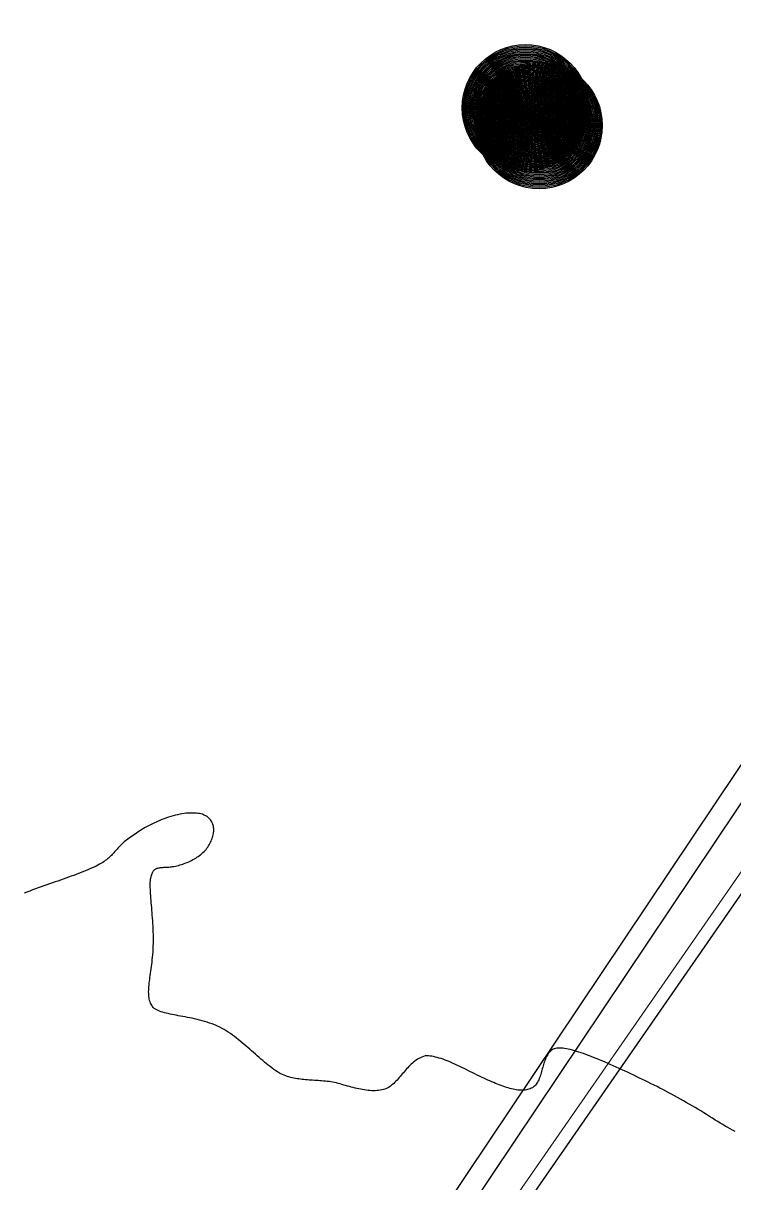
# Model space of a CAD drawing. Header units: metres. Extents: x 507649 to 508899, y 6966965 to 6967377.
# Drawn here: x 507931.218 to 507932.903, y 6967155.139 to 6967157.888 of the extents above; entities that cross this region are included whole.
import ezdxf

# ---------------------------------------------------------------- set-up
doc = ezdxf.new("R2010")
doc.units = ezdxf.units.M
doc.header["$PDMODE"] = 1
doc.layers.add('A-FLOR', color=252, linetype='Continuous', lineweight=5)
for name, color, linetype in [('C_TEXT_2.5', 7, 'Continuous'), ('mga2020ROAD_KERB_BACK', 252, 'Continuous'), ('mga2020ROAD_KERB_LIP', 252, 'Continuous'), ('mga2020VEG_TREE', 252, 'Continuous'), ('ROAD_KERB_BACK', 252, 'Continuous'), ('VEG_TREE', 252, 'Continuous')]:
    doc.layers.add(name, color=color, linetype=linetype)

# ---------------------------------------------------------------- blocks, each defined once
blk = doc.blocks.new('BAC V TREE')
for p, q in [((-0.3804, 0.7183), (-0.4161, 0.6991)), ((-0.3435, 0.7359), (-0.3804, 0.7183)), ((-0.3055, 0.7517), (-0.3435, 0.7359)), ((-0.2662, 0.7659), (-0.3055, 0.7517)), ((-0.2258, 0.7783), (-0.2662, 0.7659)), ((-0.1844, 0.7889), (-0.2258, 0.7783)), ((-0.1419, 0.7977), (-0.1844, 0.7889)), ((-0.0984, 0.8046), (-0.1419, 0.7977)), ((-0.054, 0.8095), (-0.0984, 0.8046)), ((-0.0086, 0.8125), (-0.054, 0.8095)), ((0.0377, 0.8134), (-0.0086, 0.8125)), ((0.077, 0.8104), (0.0377, 0.8134)), ((0.116, 0.8054), (0.077, 0.8104)), ((0.1545, 0.7984), (0.116, 0.8054)), ((0.1926, 0.7896), (0.1545, 0.7984)), ((0.2302, 0.7789), (0.1926, 0.7896)), ((0.2672, 0.7664), (0.2302, 0.7789)), ((0.3035, 0.7522), (0.2672, 0.7664)), ((0.3391, 0.7362), (0.3035, 0.7522)), ((0.3739, 0.7186), (0.3391, 0.7362)), ((0.4078, 0.6994), (0.3739, 0.7186)), ((-0.6021, 0.5527), (-0.6281, 0.5235)), ((-0.5746, 0.5806), (-0.6021, 0.5527)), ((-0.5457, 0.6072), (-0.5746, 0.5806)), ((-0.5153, 0.6324), (-0.5457, 0.6072)), ((-0.4836, 0.6561), (-0.5153, 0.6324)), ((-0.4505, 0.6784), (-0.4836, 0.6561)), ((-0.4161, 0.6991), (-0.4505, 0.6784)), ((0.4409, 0.6786), (0.4078, 0.6994)), ((0.4729, 0.6563), (0.4409, 0.6786)), ((0.5039, 0.6326), (0.4729, 0.6563)), ((0.5338, 0.6073), (0.5039, 0.6326)), ((0.5626, 0.5807), (0.5338, 0.6073)), ((0.59, 0.5528), (0.5626, 0.5807)), ((0.6162, 0.5235), (0.59, 0.5528)), ((-0.7342, 0.3594), (-0.7504, 0.3233)), ((-0.7163, 0.3944), (-0.7342, 0.3594)), ((-0.6966, 0.4284), (-0.7163, 0.3944)), ((-0.6754, 0.4613), (-0.6966, 0.4284)), ((-0.6525, 0.493), (-0.6754, 0.4613)), ((-0.6281, 0.5235), (-0.6525, 0.493)), ((0.641, 0.493), (0.6162, 0.5235)), ((0.6644, 0.4613), (0.641, 0.493)), ((0.6863, 0.4285), (0.6644, 0.4613)), ((0.7066, 0.3945), (0.6863, 0.4285)), ((0.7253, 0.3594), (0.7066, 0.3945)), ((0.7423, 0.3233), (0.7253, 0.3594)), ((-0.7882, 0.2093), (-0.7971, 0.1696)), ((-0.7774, 0.2482), (-0.7882, 0.2093)), ((-0.7648, 0.2862), (-0.7774, 0.2482)), ((-0.7504, 0.3233), (-0.7648, 0.2862)), ((0.7575, 0.2863), (0.7423, 0.3233)), ((0.7709, 0.2482), (0.7575, 0.2863)), ((0.7824, 0.2093), (0.7709, 0.2482)), ((0.792, 0.1696), (0.7824, 0.2093)), ((-0.8092, 0.0878), (-0.8123, 0.0457)), ((-0.8123, 0.0457), (-0.8113, -0.0008)), ((-0.8041, 0.1291), (-0.8092, 0.0878)), ((-0.7971, 0.1696), (-0.8041, 0.1291)), ((0.7996, 0.1291), (0.792, 0.1696)), ((0.805, 0.0878), (0.7996, 0.1291)), ((0.8084, 0.0457), (0.805, 0.0878)), ((0.8095, 0.0031), (0.8084, 0.0457)), ((-0.8113, -0.0008), (-0.8084, -0.0465)), ((-0.8084, -0.0465), (-0.8034, -0.0912)), ((-0.8034, -0.0912), (-0.7965, -0.1349)), ((-0.7965, -0.1349), (-0.7878, -0.1776)), ((0.7823, -0.2032), (0.7919, -0.1635)), ((0.7919, -0.1635), (0.7995, -0.1229)), ((0.7995, -0.1229), (0.805, -0.0816)), ((0.805, -0.0816), (0.8084, -0.0396)), ((-0.7878, -0.1776), (-0.7771, -0.2192)), ((-0.7771, -0.2192), (-0.7647, -0.2598)), ((-0.7647, -0.2598), (-0.7506, -0.2992)), ((-0.7506, -0.2992), (-0.7347, -0.3374)), ((-0.7347, -0.3374), (-0.7171, -0.3745)), ((0.7053, -0.3883), (0.7243, -0.3533)), ((0.7243, -0.3533), (0.7416, -0.3172)), ((0.7416, -0.3172), (0.757, -0.2801)), ((0.757, -0.2801), (0.7706, -0.2421)), ((0.7706, -0.2421), (0.7823, -0.2032)), ((-0.7171, -0.3745), (-0.698, -0.4103)), ((-0.698, -0.4103), (-0.6772, -0.4448)), ((-0.6772, -0.4448), (-0.655, -0.478)), ((-0.655, -0.478), (-0.6312, -0.5098)), ((-0.6312, -0.5098), (-0.606, -0.5403)), ((0.5856, -0.5466), (0.6126, -0.5173)), ((0.6126, -0.5173), (0.6382, -0.4868)), ((0.6382, -0.4868), (0.6621, -0.4551)), ((0.6621, -0.4551), (0.6845, -0.4223)), ((0.6845, -0.4223), (0.7053, -0.3883)), ((-0.606, -0.5403), (-0.5794, -0.5693)), ((-0.5794, -0.5693), (-0.5515, -0.5968)), ((-0.5515, -0.5968), (-0.5223, -0.6229)), ((-0.5223, -0.6229), (-0.4918, -0.6474)), ((-0.4918, -0.6474), (-0.4601, -0.6703)), ((-0.4601, -0.6703), (-0.4272, -0.6916)), ((-0.4272, -0.6916), (-0.3933, -0.7112)), ((0.36, -0.7122), (0.3958, -0.693)), ((0.3958, -0.693), (0.4305, -0.6723)), ((0.4305, -0.6723), (0.464, -0.65)), ((0.464, -0.65), (0.4963, -0.6262)), ((0.4963, -0.6262), (0.5274, -0.6011)), ((0.5274, -0.6011), (0.5572, -0.5745)), ((0.5572, -0.5745), (0.5856, -0.5466)), ((-0.3933, -0.7112), (-0.3582, -0.7292)), ((-0.3582, -0.7292), (-0.3221, -0.7454)), ((-0.3221, -0.7454), (-0.2851, -0.7598)), ((-0.2851, -0.7598), (-0.2471, -0.7725)), ((-0.2471, -0.7725), (-0.2082, -0.7833)), ((-0.2082, -0.7833), (-0.1684, -0.7922)), ((-0.1684, -0.7922), (-0.1279, -0.7992)), ((-0.1279, -0.7992), (-0.0866, -0.8042)), ((-0.0866, -0.8042), (-0.0446, -0.8073)), ((-0.0446, -0.8073), (-0.0011, -0.8064)), ((-0.0011, -0.8064), (0.0418, -0.8034)), ((0.0418, -0.8034), (0.0842, -0.7985)), ((0.0842, -0.7985), (0.1259, -0.7916)), ((0.1259, -0.7916), (0.167, -0.7828)), ((0.167, -0.7828), (0.2073, -0.7722)), ((0.2073, -0.7722), (0.2468, -0.7598)), ((0.2468, -0.7598), (0.2855, -0.7456)), ((0.2855, -0.7456), (0.3232, -0.7297)), ((0.3232, -0.7297), (0.36, -0.7122)), ((-5.3076, -10.7795), (-5.3416, -10.7876)), ((-5.2738, -10.7724), (-5.3076, -10.7795)), ((-5.2404, -10.7663), (-5.2738, -10.7724)), ((-5.2073, -10.7614), (-5.2404, -10.7663)), ((-5.1747, -10.7576), (-5.2073, -10.7614)), ((-5.1426, -10.7549), (-5.1747, -10.7576)), ((-5.1111, -10.7535), (-5.1426, -10.7549)), ((-5.0802, -10.7535), (-5.1111, -10.7535)), ((-5.0501, -10.7547), (-5.0802, -10.7535)), ((-5.0208, -10.7574), (-5.0501, -10.7547)), ((-4.9962, -10.7595), (-5.0208, -10.7574)), ((-4.9728, -10.7629), (-4.9962, -10.7595)), ((-4.9506, -10.7677), (-4.9728, -10.7629)), ((-4.9297, -10.7736), (-4.9506, -10.7677)), ((-4.91, -10.7807), (-4.9297, -10.7736)), ((-4.8915, -10.789), (-4.91, -10.7807)), ((-5.7708, -10.9585), (-5.8003, -10.975)), ((-5.7405, -10.9424), (-5.7708, -10.9585)), ((-5.7094, -10.9265), (-5.7405, -10.9424)), ((-5.6778, -10.911), (-5.7094, -10.9265)), ((-5.6455, -10.896), (-5.6778, -10.911)), ((-5.6128, -10.8814), (-5.6455, -10.896)), ((-5.5796, -10.8673), (-5.6128, -10.8814)), ((-5.5461, -10.8538), (-5.5796, -10.8673)), ((-5.5123, -10.8409), (-5.5461, -10.8538)), ((-5.4783, -10.8286), (-5.5123, -10.8409)), ((-5.4441, -10.8172), (-5.4783, -10.8286)), ((-5.4099, -10.8064), (-5.4441, -10.8172)), ((-5.3757, -10.7966), (-5.4099, -10.8064)), ((-5.3416, -10.7876), (-5.3757, -10.7966)), ((-4.8742, -10.7983), (-4.8915, -10.789)), ((-4.8581, -10.8086), (-4.8742, -10.7983)), ((-4.8432, -10.8199), (-4.8581, -10.8086)), ((-4.8295, -10.8321), (-4.8432, -10.8199)), ((-4.8169, -10.8451), (-4.8295, -10.8321)), ((-4.8056, -10.859), (-4.8169, -10.8451)), ((-4.7954, -10.8735), (-4.8056, -10.859)), ((-4.7864, -10.8888), (-4.7954, -10.8735)), ((-4.7785, -10.9046), (-4.7864, -10.8888)), ((-4.7718, -10.9211), (-4.7785, -10.9046)), ((-4.7663, -10.938), (-4.7718, -10.9211)), ((-4.7619, -10.9555), (-4.7663, -10.938)), ((-4.7586, -10.9733), (-4.7619, -10.9555)), ((-6.0472, -11.1367), (-6.0673, -11.1512)), ((-6.0257, -11.1222), (-6.0472, -11.1367)), ((-6.0029, -11.1075), (-6.0257, -11.1222)), ((-5.9786, -11.0928), (-6.0029, -11.1075)), ((-5.9566, -11.076), (-5.9786, -11.0928)), ((-5.9334, -11.0591), (-5.9566, -11.076)), ((-5.9089, -11.0422), (-5.9334, -11.0591)), ((-5.8833, -11.0252), (-5.9089, -11.0422)), ((-5.8566, -11.0084), (-5.8833, -11.0252)), ((-5.8289, -10.9916), (-5.8566, -11.0084)), ((-5.8003, -10.975), (-5.8289, -10.9916)), ((-4.78, -11.1434), (-4.7732, -11.1243)), ((-4.7732, -11.1243), (-4.7675, -11.1051)), ((-4.7675, -11.1051), (-4.7628, -11.086)), ((-4.7628, -11.086), (-4.7593, -11.0668)), ((-4.7593, -11.0668), (-4.757, -11.0477)), ((-4.7565, -10.9915), (-4.7586, -10.9733)), ((-4.757, -11.0477), (-4.7557, -11.0288)), ((-4.7555, -11.01), (-4.7565, -10.9915)), ((-4.7557, -11.0288), (-4.7555, -11.01)), ((-6.2314, -11.3054), (-6.2435, -11.319)), ((-6.2191, -11.2917), (-6.2314, -11.3054)), ((-6.2066, -11.2779), (-6.2191, -11.2917)), ((-6.1938, -11.2641), (-6.2066, -11.2779)), ((-6.1805, -11.2503), (-6.1938, -11.2641)), ((-6.1667, -11.2363), (-6.1805, -11.2503)), ((-6.1522, -11.2223), (-6.1667, -11.2363)), ((-6.1371, -11.2083), (-6.1522, -11.2223)), ((-6.1211, -11.1941), (-6.1371, -11.2083)), ((-6.1042, -11.1799), (-6.1211, -11.1941)), ((-6.0863, -11.1656), (-6.1042, -11.1799)), ((-6.0673, -11.1512), (-6.0863, -11.1656)), ((-4.8882, -11.325), (-4.8736, -11.3084)), ((-4.8736, -11.3084), (-4.8599, -11.2914)), ((-4.8599, -11.2914), (-4.8472, -11.2739)), ((-4.8472, -11.2739), (-4.8355, -11.256)), ((-4.8355, -11.256), (-4.8249, -11.2376)), ((-4.8249, -11.2376), (-4.8153, -11.2188)), ((-4.8153, -11.2188), (-4.8069, -11.1996)), ((-4.8069, -11.1996), (-4.7968, -11.1811)), ((-4.7968, -11.1811), (-4.7879, -11.1623)), ((-4.7879, -11.1623), (-4.78, -11.1434)), ((-6.4296, -11.4931), (-6.4495, -11.5063)), ((-6.411, -11.4798), (-6.4296, -11.4931)), ((-6.3934, -11.4666), (-6.411, -11.4798)), ((-6.3767, -11.4533), (-6.3934, -11.4666)), ((-6.361, -11.44), (-6.3767, -11.4533)), ((-6.3461, -11.4267), (-6.361, -11.44)), ((-6.3318, -11.4133), (-6.3461, -11.4267)), ((-6.3181, -11.4), (-6.3318, -11.4133)), ((-6.305, -11.3866), (-6.3181, -11.4)), ((-6.2922, -11.3731), (-6.305, -11.3866)), ((-6.2798, -11.3597), (-6.2922, -11.3731)), ((-6.2676, -11.3462), (-6.2798, -11.3597)), ((-6.2555, -11.3326), (-6.2676, -11.3462)), ((-6.2435, -11.319), (-6.2555, -11.3326)), ((-5.1378, -11.4964), (-5.1159, -11.4863)), ((-5.1159, -11.4863), (-5.0942, -11.4756)), ((-5.0942, -11.4756), (-5.0729, -11.4645)), ((-5.0729, -11.4645), (-5.0519, -11.4528)), ((-5.0519, -11.4528), (-5.0314, -11.4405)), ((-5.0314, -11.4405), (-5.0114, -11.4278)), ((-5.0114, -11.4278), (-4.9918, -11.4146)), ((-4.9918, -11.4146), (-4.9728, -11.4009)), ((-4.9728, -11.4009), (-4.9545, -11.3866)), ((-4.9545, -11.3866), (-4.9368, -11.3719)), ((-4.9368, -11.3719), (-4.9198, -11.3568)), ((-4.9198, -11.3568), (-4.9036, -11.3411)), ((-4.9036, -11.3411), (-4.8882, -11.325)), ((-6.781, -11.6618), (-6.8174, -11.676)), ((-6.7453, -11.6477), (-6.781, -11.6618)), ((-6.7106, -11.6336), (-6.7453, -11.6477)), ((-6.6769, -11.6194), (-6.7106, -11.6336)), ((-6.6441, -11.6053), (-6.6769, -11.6194)), ((-6.6123, -11.5911), (-6.6441, -11.6053)), ((-6.5816, -11.5769), (-6.6123, -11.5911)), ((-6.552, -11.5626), (-6.5816, -11.5769)), ((-6.5236, -11.5483), (-6.552, -11.5626)), ((-6.4965, -11.534), (-6.5236, -11.5483)), ((-6.4706, -11.5195), (-6.4965, -11.534)), ((-6.4495, -11.5063), (-6.4706, -11.5195)), ((-5.6968, -11.6768), (-5.6909, -11.6637)), ((-5.6909, -11.6637), (-5.6846, -11.6518)), ((-5.6846, -11.6518), (-5.6779, -11.6413)), ((-5.6779, -11.6413), (-5.6707, -11.6319)), ((-5.6707, -11.6319), (-5.663, -11.6236)), ((-5.663, -11.6236), (-5.6549, -11.6163)), ((-5.6549, -11.6163), (-5.6463, -11.61)), ((-5.6463, -11.61), (-5.6372, -11.6045)), ((-5.6372, -11.6045), (-5.6276, -11.5999)), ((-5.6276, -11.5999), (-5.6176, -11.5959)), ((-5.6176, -11.5959), (-5.607, -11.5927)), ((-5.607, -11.5927), (-5.5959, -11.59)), ((-5.5959, -11.59), (-5.5843, -11.5878)), ((-5.5843, -11.5878), (-5.5722, -11.586)), ((-5.5722, -11.586), (-5.5596, -11.5846)), ((-5.5596, -11.5846), (-5.5464, -11.5835)), ((-5.5464, -11.5835), (-5.5327, -11.5826)), ((-5.5327, -11.5826), (-5.5184, -11.5818)), ((-5.5184, -11.5818), (-5.5036, -11.581)), ((-5.5036, -11.581), (-5.4882, -11.5803)), ((-5.4882, -11.5803), (-5.4723, -11.5794)), ((-5.4723, -11.5794), (-5.4557, -11.5784)), ((-5.4557, -11.5784), (-5.4386, -11.5771)), ((-5.4386, -11.5771), (-5.4209, -11.5755)), ((-5.4209, -11.5755), (-5.4026, -11.5735)), ((-5.4026, -11.5735), (-5.3836, -11.5711)), ((-5.3836, -11.5711), (-5.3618, -11.5672)), ((-5.3618, -11.5672), (-5.3398, -11.5627)), ((-5.3398, -11.5627), (-5.3175, -11.5576)), ((-5.3175, -11.5576), (-5.2951, -11.5519)), ((-5.2951, -11.5519), (-5.2725, -11.5457)), ((-5.2725, -11.5457), (-5.2499, -11.5389)), ((-5.2499, -11.5389), (-5.2273, -11.5315)), ((-5.2273, -11.5315), (-5.2048, -11.5236)), ((-5.2048, -11.5236), (-5.1823, -11.5151)), ((-5.1823, -11.5151), (-5.16, -11.506)), ((-5.16, -11.506), (-5.1378, -11.4964)), ((-7.2601, -11.8349), (-7.3029, -11.8498)), ((-7.2175, -11.82), (-7.2601, -11.8349)), ((-7.1753, -11.8053), (-7.2175, -11.82)), ((-7.1335, -11.7906), (-7.1753, -11.8053)), ((-7.092, -11.7761), (-7.1335, -11.7906)), ((-7.051, -11.7616), (-7.092, -11.7761)), ((-7.0105, -11.7472), (-7.051, -11.7616)), ((-6.9706, -11.7329), (-7.0105, -11.7472)), ((-6.9313, -11.7186), (-6.9706, -11.7329)), ((-6.8926, -11.7043), (-6.9313, -11.7186)), ((-6.8546, -11.6901), (-6.8926, -11.7043)), ((-6.8174, -11.676), (-6.8546, -11.6901)), ((-5.7242, -11.8631), (-5.7241, -11.8364)), ((-5.7241, -11.8364), (-5.7233, -11.8111)), ((-5.7233, -11.8111), (-5.7219, -11.7874)), ((-5.7219, -11.7874), (-5.7198, -11.7651)), ((-5.7198, -11.7651), (-5.716, -11.7442)), ((-5.716, -11.7442), (-5.7118, -11.725)), ((-5.7118, -11.725), (-5.7072, -11.7074)), ((-5.7072, -11.7074), (-5.7022, -11.6914)), ((-5.7022, -11.6914), (-5.6968, -11.6768)), ((-7.6061, -11.9587), (-7.6494, -11.9749)), ((-7.5627, -11.9427), (-7.6061, -11.9587)), ((-7.5193, -11.9268), (-7.5627, -11.9427)), ((-7.4759, -11.9111), (-7.5193, -11.9268)), ((-7.4325, -11.8956), (-7.4759, -11.9111)), ((-7.3891, -11.8802), (-7.4325, -11.8956)), ((-7.3459, -11.8649), (-7.3891, -11.8802)), ((-7.3029, -11.8498), (-7.3459, -11.8649)), ((-5.7237, -11.8912), (-5.7242, -11.8631)), ((-5.7228, -11.9206), (-5.7237, -11.8912)), ((-5.7214, -11.9512), (-5.7228, -11.9206)), ((-5.7195, -11.983), (-5.7214, -11.9512)), ((-5.7173, -12.016), (-5.7195, -11.983)), ((-5.7149, -12.05), (-5.7173, -12.016)), ((-5.7121, -12.0851), (-5.7149, -12.05)), ((-5.7092, -12.1211), (-5.7121, -12.0851)), ((-5.7061, -12.1581), (-5.7092, -12.1211)), ((-5.7029, -12.1958), (-5.7061, -12.1581)), ((-5.6997, -12.2344), (-5.7029, -12.1958)), ((-5.6965, -12.2737), (-5.6997, -12.2344)), ((-5.6933, -12.3137), (-5.6965, -12.2737)), ((-5.6903, -12.3543), (-5.6933, -12.3137)), ((-5.6874, -12.3955), (-5.6903, -12.3543)), ((-5.6848, -12.4372), (-5.6874, -12.3955)), ((-5.6824, -12.4793), (-5.6848, -12.4372)), ((-5.6804, -12.5218), (-5.6824, -12.4793)), ((-5.6787, -12.5647), (-5.6804, -12.5218)), ((-5.6774, -12.6078), (-5.6787, -12.5647)), ((-5.6767, -12.6511), (-5.6774, -12.6078)), ((-5.6768, -12.7383), (-5.6764, -12.6947)), ((-5.6764, -12.6947), (-5.6767, -12.6511)), ((-5.6851, -12.9126), (-5.6819, -12.8691)), ((-5.6819, -12.8691), (-5.6795, -12.8256)), ((-5.6795, -12.8256), (-5.6778, -12.7819)), ((-5.6778, -12.7819), (-5.6768, -12.7383)), ((-5.7067, -13.0966), (-5.702, -13.0615)), ((-5.702, -13.0615), (-5.6975, -13.0255)), ((-5.6975, -13.0255), (-5.6931, -12.9887)), ((-5.6931, -12.9887), (-5.689, -12.951)), ((-5.689, -12.951), (-5.6851, -12.9126)), ((-5.7334, -13.2907), (-5.7294, -13.2604)), ((-5.7294, -13.2604), (-5.7251, -13.2292)), ((-5.7251, -13.2292), (-5.7207, -13.1973)), ((-5.7207, -13.1973), (-5.7161, -13.1646)), ((-5.7161, -13.1646), (-5.7114, -13.131)), ((-5.7114, -13.131), (-5.7067, -13.0966)), ((-5.7485, -13.456), (-5.7474, -13.4304)), ((-5.7474, -13.4304), (-5.7456, -13.4041)), ((-5.7456, -13.4041), (-5.7433, -13.3769)), ((-5.7433, -13.3769), (-5.7404, -13.349)), ((-5.7404, -13.349), (-5.7371, -13.3202)), ((-5.7371, -13.3202), (-5.7334, -13.2907)), ((-5.749, -13.4808), (-5.7485, -13.456)), ((-5.7487, -13.5048), (-5.749, -13.4808)), ((-5.7476, -13.528), (-5.7487, -13.5048)), ((-5.7456, -13.5505), (-5.7476, -13.528)), ((-5.7427, -13.5722), (-5.7456, -13.5505)), ((-5.7388, -13.5931), (-5.7427, -13.5722)), ((-5.7339, -13.6132), (-5.7388, -13.5931)), ((-5.7278, -13.6326), (-5.7339, -13.6132)), ((-5.7205, -13.6512), (-5.7278, -13.6326)), ((-5.712, -13.669), (-5.7205, -13.6512)), ((-5.7022, -13.6861), (-5.712, -13.669)), ((-5.691, -13.7024), (-5.7022, -13.6861)), ((-5.6784, -13.7179), (-5.691, -13.7024)), ((-5.6644, -13.7327), (-5.6784, -13.7179)), ((-5.6457, -13.7445), (-5.6644, -13.7327)), ((-5.6257, -13.7554), (-5.6457, -13.7445)), ((-5.6044, -13.7654), (-5.6257, -13.7554)), ((-5.5818, -13.7748), (-5.6044, -13.7654)), ((-5.558, -13.7834), (-5.5818, -13.7748)), ((-5.533, -13.7915), (-5.558, -13.7834)), ((-5.5069, -13.7991), (-5.533, -13.7915)), ((-5.4797, -13.8062), (-5.5069, -13.7991)), ((-5.4515, -13.813), (-5.4797, -13.8062)), ((-5.4223, -13.8194), (-5.4515, -13.813)), ((-5.3921, -13.8257), (-5.4223, -13.8194)), ((-5.3611, -13.8318), (-5.3921, -13.8257)), ((-5.3292, -13.8378), (-5.3611, -13.8318)), ((-5.2965, -13.8439), (-5.3292, -13.8378)), ((-5.263, -13.85), (-5.2965, -13.8439)), ((-5.2288, -13.8563), (-5.263, -13.85)), ((-5.1939, -13.8628), (-5.2288, -13.8563)), ((-5.1584, -13.8696), (-5.1939, -13.8628)), ((-5.1224, -13.8768), (-5.1584, -13.8696)), ((-5.0858, -13.8844), (-5.1224, -13.8768)), ((-5.0487, -13.8926), (-5.0858, -13.8844)), ((-5.0111, -13.9013), (-5.0487, -13.8926)), ((-4.9732, -13.9107), (-5.0111, -13.9013)), ((-4.9349, -13.9209), (-4.9732, -13.9107)), ((-4.8963, -13.9319), (-4.9349, -13.9209)), ((-4.8575, -13.9438), (-4.8963, -13.9319)), ((-4.8184, -13.9566), (-4.8575, -13.9438)), ((-4.7792, -13.9706), (-4.8184, -13.9566)), ((-4.7399, -13.9856), (-4.7792, -13.9706)), ((-4.7004, -14.0018), (-4.7399, -13.9856)), ((-4.661, -14.0193), (-4.7004, -14.0018)), ((-4.6285, -14.0373), (-4.661, -14.0193)), ((-4.5964, -14.0562), (-4.6285, -14.0373)), ((-4.5647, -14.076), (-4.5964, -14.0562)), ((-4.5333, -14.0965), (-4.5647, -14.076)), ((-4.5022, -14.1178), (-4.5333, -14.0965)), ((-4.4715, -14.1397), (-4.5022, -14.1178)), ((-4.441, -14.1623), (-4.4715, -14.1397)), ((-4.4108, -14.1853), (-4.441, -14.1623)), ((-4.3809, -14.2089), (-4.4108, -14.1853)), ((-4.3512, -14.2328), (-4.3809, -14.2089)), ((-4.3218, -14.2571), (-4.3512, -14.2328)), ((-4.2925, -14.2817), (-4.3218, -14.2571)), ((-4.2635, -14.3065), (-4.2925, -14.2817)), ((-4.2346, -14.3315), (-4.2635, -14.3065)), ((-4.2059, -14.3566), (-4.2346, -14.3315)), ((-4.1773, -14.3817), (-4.2059, -14.3566)), ((-4.1488, -14.4068), (-4.1773, -14.3817)), ((-4.1204, -14.4318), (-4.1488, -14.4068)), ((-4.0922, -14.4566), (-4.1204, -14.4318)), ((-4.0639, -14.4813), (-4.0922, -14.4566)), ((-4.0358, -14.5056), (-4.0639, -14.4813)), ((-1.6248, -14.4963), (-1.6463, -14.5087)), ((-1.6025, -14.4849), (-1.6248, -14.4963)), ((-1.5794, -14.4748), (-1.6025, -14.4849)), ((-1.5554, -14.4659), (-1.5794, -14.4748)), ((-1.5306, -14.4583), (-1.5554, -14.4659)), ((-1.5062, -14.4574), (-1.5306, -14.4583)), ((-1.4811, -14.458), (-1.5062, -14.4574)), ((-1.4552, -14.4601), (-1.4811, -14.458)), ((-1.4287, -14.4635), (-1.4552, -14.4601)), ((-1.4015, -14.4683), (-1.4287, -14.4635)), ((-1.3737, -14.4743), (-1.4015, -14.4683)), ((-1.3453, -14.4814), (-1.3737, -14.4743)), ((-1.3163, -14.4897), (-1.3453, -14.4814)), ((-1.2868, -14.499), (-1.3163, -14.4897)), ((-1.2568, -14.5093), (-1.2868, -14.499)), ((0.3119, -14.4868), (0.3037, -14.5061)), ((0.3206, -14.4683), (0.3119, -14.4868)), ((0.3301, -14.4506), (0.3206, -14.4683)), ((0.3402, -14.4338), (0.3301, -14.4506)), ((0.3512, -14.418), (0.3402, -14.4338)), ((0.3631, -14.4033), (0.3512, -14.418)), ((0.376, -14.3898), (0.3631, -14.4033)), ((0.3899, -14.3775), (0.376, -14.3898)), ((0.405, -14.3665), (0.3899, -14.3775)), ((0.4212, -14.3571), (0.405, -14.3665)), ((0.4387, -14.3491), (0.4212, -14.3571)), ((0.4574, -14.3446), (0.4387, -14.3491)), ((0.4774, -14.3415), (0.4574, -14.3446)), ((0.4988, -14.3397), (0.4774, -14.3415)), ((0.5216, -14.3393), (0.4988, -14.3397)), ((0.5456, -14.3401), (0.5216, -14.3393)), ((0.5709, -14.3421), (0.5456, -14.3401)), ((0.5974, -14.3454), (0.5709, -14.3421)), ((0.6251, -14.3498), (0.5974, -14.3454)), ((0.654, -14.3553), (0.6251, -14.3498)), ((0.684, -14.362), (0.654, -14.3553)), ((0.7152, -14.3697), (0.684, -14.362)), ((0.7474, -14.3784), (0.7152, -14.3697)), ((0.7806, -14.3881), (0.7474, -14.3784)), ((0.8149, -14.3988), (0.7806, -14.3881)), ((0.8502, -14.4104), (0.8149, -14.3988)), ((0.8864, -14.4229), (0.8502, -14.4104)), ((0.9235, -14.4362), (0.8864, -14.4229)), ((0.9615, -14.4504), (0.9235, -14.4362)), ((1.0004, -14.4653), (0.9615, -14.4504)), ((1.0401, -14.481), (1.0004, -14.4653)), ((1.0806, -14.4973), (1.0401, -14.481)), ((1.1219, -14.5144), (1.0806, -14.4973)), ((-4.0077, -14.5297), (-4.0358, -14.5056)), ((-3.9796, -14.5533), (-4.0077, -14.5297)), ((-3.9515, -14.5765), (-3.9796, -14.5533)), ((-3.9234, -14.5991), (-3.9515, -14.5765)), ((-3.8952, -14.6212), (-3.9234, -14.5991)), ((-3.867, -14.6426), (-3.8952, -14.6212)), ((-3.8387, -14.6633), (-3.867, -14.6426)), ((-3.8104, -14.6832), (-3.8387, -14.6633)), ((-1.8303, -14.6752), (-1.8466, -14.6942)), ((-1.8137, -14.6564), (-1.8303, -14.6752)), ((-1.7968, -14.6378), (-1.8137, -14.6564)), ((-1.7797, -14.6196), (-1.7968, -14.6378)), ((-1.7621, -14.6018), (-1.7797, -14.6196)), ((-1.7442, -14.5845), (-1.7621, -14.6018)), ((-1.7257, -14.5678), (-1.7442, -14.5845)), ((-1.7068, -14.5518), (-1.7257, -14.5678)), ((-1.6873, -14.5366), (-1.7068, -14.5518)), ((-1.6671, -14.5222), (-1.6873, -14.5366)), ((-1.6463, -14.5087), (-1.6671, -14.5222)), ((-1.2264, -14.5204), (-1.2568, -14.5093)), ((-1.1955, -14.5324), (-1.2264, -14.5204)), ((-1.1642, -14.5452), (-1.1955, -14.5324)), ((-1.1326, -14.5586), (-1.1642, -14.5452)), ((-1.1006, -14.5727), (-1.1326, -14.5586)), ((-1.0684, -14.5873), (-1.1006, -14.5727)), ((-1.0358, -14.6025), (-1.0684, -14.5873)), ((-1.0031, -14.618), (-1.0358, -14.6025)), ((-0.9702, -14.6339), (-1.0031, -14.618)), ((-0.9371, -14.65), (-0.9702, -14.6339)), ((-0.9038, -14.6664), (-0.9371, -14.65)), ((-0.8705, -14.6829), (-0.9038, -14.6664)), ((0.251, -14.6754), (0.2449, -14.6971)), ((0.2571, -14.6535), (0.251, -14.6754)), ((0.2631, -14.6317), (0.2571, -14.6535)), ((0.2693, -14.61), (0.2631, -14.6317)), ((0.2755, -14.5885), (0.2693, -14.61)), ((0.2821, -14.5672), (0.2755, -14.5885)), ((0.2889, -14.5464), (0.2821, -14.5672)), ((0.2961, -14.5259), (0.2889, -14.5464)), ((0.3037, -14.5061), (0.2961, -14.5259)), ((1.1639, -14.5321), (1.1219, -14.5144)), ((1.2066, -14.5504), (1.1639, -14.5321)), ((1.25, -14.5692), (1.2066, -14.5504)), ((1.2941, -14.5886), (1.25, -14.5692)), ((1.3387, -14.6085), (1.2941, -14.5886)), ((1.384, -14.6289), (1.3387, -14.6085)), ((1.4298, -14.6497), (1.384, -14.6289)), ((1.4761, -14.6709), (1.4298, -14.6497)), ((1.5229, -14.6924), (1.4761, -14.6709)), ((-3.7819, -14.7023), (-3.8104, -14.6832)), ((-3.7534, -14.7205), (-3.7819, -14.7023)), ((-3.7299, -14.7322), (-3.7534, -14.7205)), ((-3.7062, -14.743), (-3.7299, -14.7322)), ((-3.6824, -14.7529), (-3.7062, -14.743)), ((-3.6583, -14.762), (-3.6824, -14.7529)), ((-3.634, -14.7702), (-3.6583, -14.762)), ((-3.6096, -14.7777), (-3.634, -14.7702)), ((-3.5849, -14.7845), (-3.6096, -14.7777)), ((-3.5601, -14.7906), (-3.5849, -14.7845)), ((-3.535, -14.7961), (-3.5601, -14.7906)), ((-3.5098, -14.8011), (-3.535, -14.7961)), ((-3.4844, -14.8055), (-3.5098, -14.8011)), ((-3.4588, -14.8094), (-3.4844, -14.8055)), ((-3.433, -14.8129), (-3.4588, -14.8094)), ((-3.407, -14.8161), (-3.433, -14.8129)), ((-3.3808, -14.8189), (-3.407, -14.8161)), ((-3.3545, -14.8214), (-3.3808, -14.8189)), ((-3.3279, -14.8236), (-3.3545, -14.8214)), ((-3.3012, -14.8257), (-3.3279, -14.8236)), ((-3.2744, -14.8276), (-3.3012, -14.8257)), ((-3.2473, -14.8294), (-3.2744, -14.8276)), ((-3.2201, -14.8312), (-3.2473, -14.8294)), ((-3.1927, -14.8329), (-3.2201, -14.8312)), ((-3.1651, -14.8347), (-3.1927, -14.8329)), ((-3.1373, -14.8365), (-3.1651, -14.8347)), ((-3.1094, -14.8385), (-3.1373, -14.8365)), ((-3.0814, -14.8407), (-3.1094, -14.8385)), ((-3.0531, -14.843), (-3.0814, -14.8407)), ((-3.0247, -14.8457), (-3.0531, -14.843)), ((-2.9962, -14.8486), (-3.0247, -14.8457)), ((-2.9674, -14.852), (-2.9962, -14.8486)), ((-2.9386, -14.8557), (-2.9674, -14.852)), ((-1.9754, -14.8428), (-1.992, -14.8596)), ((-1.9591, -14.8253), (-1.9754, -14.8428)), ((-1.9429, -14.8074), (-1.9591, -14.8253)), ((-1.9268, -14.7891), (-1.9429, -14.8074)), ((-1.9108, -14.7704), (-1.9268, -14.7891)), ((-1.8949, -14.7515), (-1.9108, -14.7704)), ((-1.8789, -14.7325), (-1.8949, -14.7515)), ((-1.8628, -14.7133), (-1.8789, -14.7325)), ((-1.8466, -14.6942), (-1.8628, -14.7133)), ((-0.8371, -14.6995), (-0.8705, -14.6829)), ((-0.8037, -14.7161), (-0.8371, -14.6995)), ((-0.7703, -14.7327), (-0.8037, -14.7161)), ((-0.737, -14.7491), (-0.7703, -14.7327)), ((-0.7037, -14.7653), (-0.737, -14.7491)), ((-0.6705, -14.7812), (-0.7037, -14.7653)), ((-0.6375, -14.7968), (-0.6705, -14.7812)), ((-0.6046, -14.812), (-0.6375, -14.7968)), ((-0.572, -14.8267), (-0.6046, -14.812)), ((-0.5425, -14.8396), (-0.572, -14.8267)), ((-0.5133, -14.8522), (-0.5425, -14.8396)), ((-0.4844, -14.8644), (-0.5133, -14.8522)), ((0.194, -14.8396), (0.1847, -14.8575)), ((0.2027, -14.821), (0.194, -14.8396)), ((0.2107, -14.8016), (0.2027, -14.821)), ((0.2183, -14.7815), (0.2107, -14.8016)), ((0.2254, -14.761), (0.2183, -14.7815)), ((0.2322, -14.74), (0.2254, -14.761)), ((0.2387, -14.7187), (0.2322, -14.74)), ((0.2449, -14.6971), (0.2387, -14.7187)), ((1.5662, -14.7126), (1.5229, -14.6924)), ((1.6096, -14.733), (1.5662, -14.7126)), ((1.6533, -14.7536), (1.6096, -14.733)), ((1.6971, -14.7744), (1.6533, -14.7536)), ((1.741, -14.7954), (1.6971, -14.7744)), ((1.7851, -14.8167), (1.741, -14.7954)), ((1.8293, -14.8382), (1.7851, -14.8167)), ((1.8736, -14.86), (1.8293, -14.8382)), ((-2.9115, -14.8629), (-2.9386, -14.8557)), ((-2.8841, -14.8703), (-2.9115, -14.8629)), ((-2.8565, -14.878), (-2.8841, -14.8703)), ((-2.8285, -14.8859), (-2.8565, -14.878)), ((-2.8003, -14.8938), (-2.8285, -14.8859)), ((-2.7719, -14.9019), (-2.8003, -14.8938)), ((-2.7433, -14.9099), (-2.7719, -14.9019)), ((-2.7146, -14.9179), (-2.7433, -14.9099)), ((-2.6858, -14.9257), (-2.7146, -14.9179)), ((-2.657, -14.9333), (-2.6858, -14.9257)), ((-2.6281, -14.9407), (-2.657, -14.9333)), ((-2.5992, -14.9478), (-2.6281, -14.9407)), ((-2.5704, -14.9545), (-2.5992, -14.9478)), ((-2.5416, -14.9608), (-2.5704, -14.9545)), ((-2.513, -14.9666), (-2.5416, -14.9608)), ((-2.4845, -14.9719), (-2.513, -14.9666)), ((-2.4562, -14.9765), (-2.4845, -14.9719)), ((-2.4281, -14.9805), (-2.4562, -14.9765)), ((-2.4003, -14.9838), (-2.4281, -14.9805)), ((-2.3727, -14.9862), (-2.4003, -14.9838)), ((-2.3455, -14.9879), (-2.3727, -14.9862)), ((-2.3187, -14.9886), (-2.3455, -14.9879)), ((-2.2922, -14.9883), (-2.3187, -14.9886)), ((-2.2662, -14.987), (-2.2922, -14.9883)), ((-2.2406, -14.9846), (-2.2662, -14.987)), ((-2.2156, -14.9811), (-2.2406, -14.9846)), ((-2.191, -14.9764), (-2.2156, -14.9811)), ((-2.1671, -14.9704), (-2.191, -14.9764)), ((-2.1437, -14.9631), (-2.1671, -14.9704)), ((-2.121, -14.9543), (-2.1437, -14.9631)), ((-2.099, -14.9442), (-2.121, -14.9543)), ((-2.08, -14.9325), (-2.099, -14.9442)), ((-2.0616, -14.9197), (-2.08, -14.9325)), ((-2.0436, -14.906), (-2.0616, -14.9197)), ((-2.0261, -14.8913), (-2.0436, -14.906)), ((-2.0089, -14.8759), (-2.0261, -14.8913)), ((-1.992, -14.8596), (-2.0089, -14.8759)), ((-0.4557, -14.8763), (-0.4844, -14.8644)), ((-0.4274, -14.8878), (-0.4557, -14.8763)), ((-0.3993, -14.8988), (-0.4274, -14.8878)), ((-0.3716, -14.9093), (-0.3993, -14.8988)), ((-0.3442, -14.9193), (-0.3716, -14.9093)), ((-0.3171, -14.9287), (-0.3442, -14.9193)), ((-0.2905, -14.9375), (-0.3171, -14.9287)), ((-0.2642, -14.9456), (-0.2905, -14.9375)), ((-0.2384, -14.953), (-0.2642, -14.9456)), ((-0.2129, -14.9597), (-0.2384, -14.953)), ((-0.188, -14.9656), (-0.2129, -14.9597)), ((-0.1635, -14.9706), (-0.188, -14.9656)), ((-0.1394, -14.9748), (-0.1635, -14.9706)), ((-0.1159, -14.9781), (-0.1394, -14.9748)), ((-0.0929, -14.9804), (-0.1159, -14.9781)), ((-0.0704, -14.9818), (-0.0929, -14.9804)), ((-0.0484, -14.9821), (-0.0704, -14.9818)), ((-0.027, -14.9813), (-0.0484, -14.9821)), ((-0.0062, -14.9795), (-0.027, -14.9813)), ((0.014, -14.9764), (-0.0062, -14.9795)), ((0.0335, -14.9722), (0.014, -14.9764)), ((0.0525, -14.9667), (0.0335, -14.9722)), ((0.0708, -14.96), (0.0525, -14.9667)), ((0.0884, -14.9519), (0.0708, -14.96)), ((0.1054, -14.9425), (0.0884, -14.9519)), ((0.1216, -14.9317), (0.1054, -14.9425)), ((0.1372, -14.9194), (0.1216, -14.9317)), ((0.1519, -14.9056), (0.1372, -14.9194)), ((0.1637, -14.8906), (0.1519, -14.9056)), ((0.1746, -14.8746), (0.1637, -14.8906)), ((0.1847, -14.8575), (0.1746, -14.8746)), ((1.918, -14.882), (1.8736, -14.86)), ((1.9625, -14.9042), (1.918, -14.882)), ((2.0071, -14.9267), (1.9625, -14.9042)), ((2.0517, -14.9495), (2.0071, -14.9267)), ((2.0964, -14.9725), (2.0517, -14.9495)), ((2.1411, -14.9958), (2.0964, -14.9725)), ((2.1859, -15.0193), (2.1411, -14.9958)), ((2.2306, -15.0432), (2.1859, -15.0193)), ((2.2754, -15.0673), (2.2306, -15.0432)), ((2.3201, -15.0917), (2.2754, -15.0673)), ((2.3648, -15.1164), (2.3201, -15.0917)), ((2.4095, -15.1413), (2.3648, -15.1164)), ((2.4541, -15.1666), (2.4095, -15.1413)), ((2.4987, -15.1922), (2.4541, -15.1666)), ((2.5432, -15.218), (2.4987, -15.1922)), ((2.5876, -15.2442), (2.5432, -15.218)), ((2.6319, -15.2707), (2.5876, -15.2442)), ((2.6761, -15.2975), (2.6319, -15.2707)), ((2.7202, -15.3246), (2.6761, -15.2975)), ((2.7642, -15.3521), (2.7202, -15.3246)), ((2.808, -15.3799), (2.7642, -15.3521)), ((2.8516, -15.408), (2.808, -15.3799)), ((2.8951, -15.4365), (2.8516, -15.408)), ((2.9342, -15.4595), (2.8951, -15.4365)), ((2.9729, -15.4824), (2.9342, -15.4595)), ((3.0112, -15.5051), (2.9729, -15.4824)), ((3.0491, -15.5275), (3.0112, -15.5051)), ((3.0867, -15.5496), (3.0491, -15.5275)), ((3.1239, -15.5712), (3.0867, -15.5496)), ((3.1608, -15.5922), (3.1239, -15.5712)), ((3.1974, -15.6127), (3.1608, -15.5922))]:
    blk.add_line(p, q)
blk = doc.blocks.new('BAC TRUNK FILLED')
for radius in [0.5, 0.49, 0.48, 0.47, 0.46, 0.45, 0.44, 0.43, 0.42, 0.41, 0.4, 0.39, 0.38, 0.37, 0.36, 0.35, 0.34, 0.33, 0.32, 0.31, 0.3, 0.29, 0.28, 0.27, 0.26, 0.25, 0.24, 0.23, 0.22, 0.21, 0.2, 0.19, 0.18, 0.17, 0.16, 0.15, 0.14, 0.13, 0.12, 0.11, 0.1, 0.09, 0.08, 0.07, 0.06, 0.05, 0.04, 0.03, 0.02, 0.01]:
    blk.add_circle((0, 0), radius)
blk = doc.blocks.new('XE_SURVEY')
at = {"layer": 'mga2020ROAD_KERB_BACK'}
blk.add_polyline3d([(507919.1413, 6967130.1034, 5.0043), (507916.3282, 6967134.0357, 5.0386), (507916.2618, 6967134.1846, 5.0395), (507915.5334, 6967136.5692, 5.0525), (507915.3705, 6967139.0573, 5.0656), (507915.3794, 6967139.211, 5.0664), (507915.7819, 6967141.5166, 5.0788), (507916.7456, 6967143.8162, 5.0919), (507916.9015, 6967144.0844, 5.0935), (507918.2346, 6967145.8167, 5.0882), (507920.1053, 6967147.4669, 5.0821), (507920.4574, 6967147.7093, 5.0811), (507922.2726, 6967148.7023, 5.0922), (507924.6457, 6967149.4711, 5.1056), (507925.2798, 6967149.5895, 5.109), (507926.2199, 6967149.9871, 5.0996), (507929.0681, 6967151.7034, 5.069), (507931.4785, 6967153.9943, 5.0383), (507931.534, 6967154.0602, 5.0375), (507933.3374, 6967156.7516, 5.0091), (507934.364, 6967159.1958, 4.9858)], dxfattribs=at)
at = {"layer": 'mga2020ROAD_KERB_LIP'}
blk.add_polyline3d([(507934.4704, 6967159.1919, 4.8395), (507933.1417, 6967156.1436, 4.8596), (507931.6533, 6967153.9964, 4.8753), (507931.1836, 6967153.4559, 4.8821), (507928.6894, 6967151.2567, 4.9137), (507925.7777, 6967149.6505, 4.9454), (507925.3339, 6967149.4737, 4.9499), (507924.1718, 6967149.2279, 4.9445), (507921.8374, 6967148.3484, 4.9332), (507920.5695, 6967147.6167, 4.9265), (507919.7319, 6967147.0107, 4.9322), (507917.944, 6967145.2711, 4.946), (507916.9985, 6967143.9745, 4.9548), (507916.5761, 6967143.1879, 4.9449), (507915.7569, 6967140.833, 4.9174), (507915.5295, 6967139.2744, 4.9), (507915.5033, 6967138.3526, 4.9), (507915.8289, 6967135.8806, 4.9), (507916.3498, 6967134.3282, 4.9), (507919.2585, 6967130.1919, 4.8536)], dxfattribs=at)
at = {"layer": 'mga2020VEG_TREE'}
blk.add_point((507932.409, 6967157.6871, 5.0005), dxfattribs=at)
blk.add_point((507932.409, 6967157.6871, 5.0005), dxfattribs=at)
blk.add_point((507932.409, 6967157.6871, 5.0005), dxfattribs=at)
blk.add_point((507932.409, 6967157.6871, 5.0005), dxfattribs=at)
at = {"layer": 'ROAD_KERB_BACK'}
blk.add_polyline3d([(507919.1672, 6967130.0506, 5.0043), (507916.3531, 6967133.9846, 5.0386), (507916.2867, 6967134.1336, 5.0395), (507915.5581, 6967136.5192, 5.0525), (507915.3952, 6967139.0083, 5.0656), (507915.404, 6967139.1621, 5.0664), (507915.8068, 6967141.4686, 5.0788), (507916.7709, 6967143.7691, 5.0919), (507916.9269, 6967144.0374, 5.0935), (507918.2606, 6967145.7704, 5.0882), (507920.1322, 6967147.4212, 5.0821), (507920.4844, 6967147.6637, 5.0811), (507922.3004, 6967148.657, 5.0922), (507924.6745, 6967149.4262, 5.1056), (507925.3088, 6967149.5445, 5.109), (507926.2493, 6967149.9423, 5.0996), (507929.0988, 6967151.6592, 5.069), (507931.5103, 6967153.951, 5.0383), (507931.5658, 6967154.017, 5.0375), (507933.37, 6967156.7094, 5.0091), (507934.3971, 6967159.1546, 4.9858)], dxfattribs=at)
at = {"layer": 'mga2020VEG_TREE', "rotation": 0.001583333339407246}
for name, xscale, yscale, zscale in [('BAC V TREE', 0.1554417355589352, 0.1554417355589352, 0.1554417355589352), ('BAC TRUNK FILLED', 0.299876020056, 0.299876020056, 0.299876020056)]:
    blk.add_blockref(name, (507932.409, 6967157.6871, 5.0005), dxfattribs=dict(at, xscale=xscale, yscale=yscale, zscale=zscale))
at = {"layer": 'VEG_TREE', "xscale": 0.3, "yscale": 0.3, "zscale": 0.3}
blk.add_blockref('BAC TRUNK FILLED', (507932.4412, 6967157.6453, 5.0005), dxfattribs=at)
blk = doc.blocks.new('25027_BNP_Skygate Play-Sheet - 000101 - SITE PLAN')
at = {"layer": 'A-FLOR'}
blk.add_line((-2404273.21, 3927039.05), (-2403241.55, 3924637.51), dxfattribs=at)
blk = doc.blocks.new('XE_ARCH')
at = {"xscale": 0.001, "yscale": 0.001, "zscale": 0.001, "rotation": 121.996}
blk.add_blockref('25027_BNP_Skygate Play-Sheet - 000101 - SITE PLAN', (509988.1258, 6971273.7702), dxfattribs=at)

msp = doc.modelspace()

# ---------------------------------------------------------------- block references
at = {"layer": 'C_TEXT_2.5'}
msp.add_blockref('XE_SURVEY', (0, 0), dxfattribs=at)

# ---------------------------------------------------------------- next in the draw order: block references
msp.add_blockref('XE_ARCH', (0, 0), dxfattribs=at)

doc.saveas('drawing.dxf')
